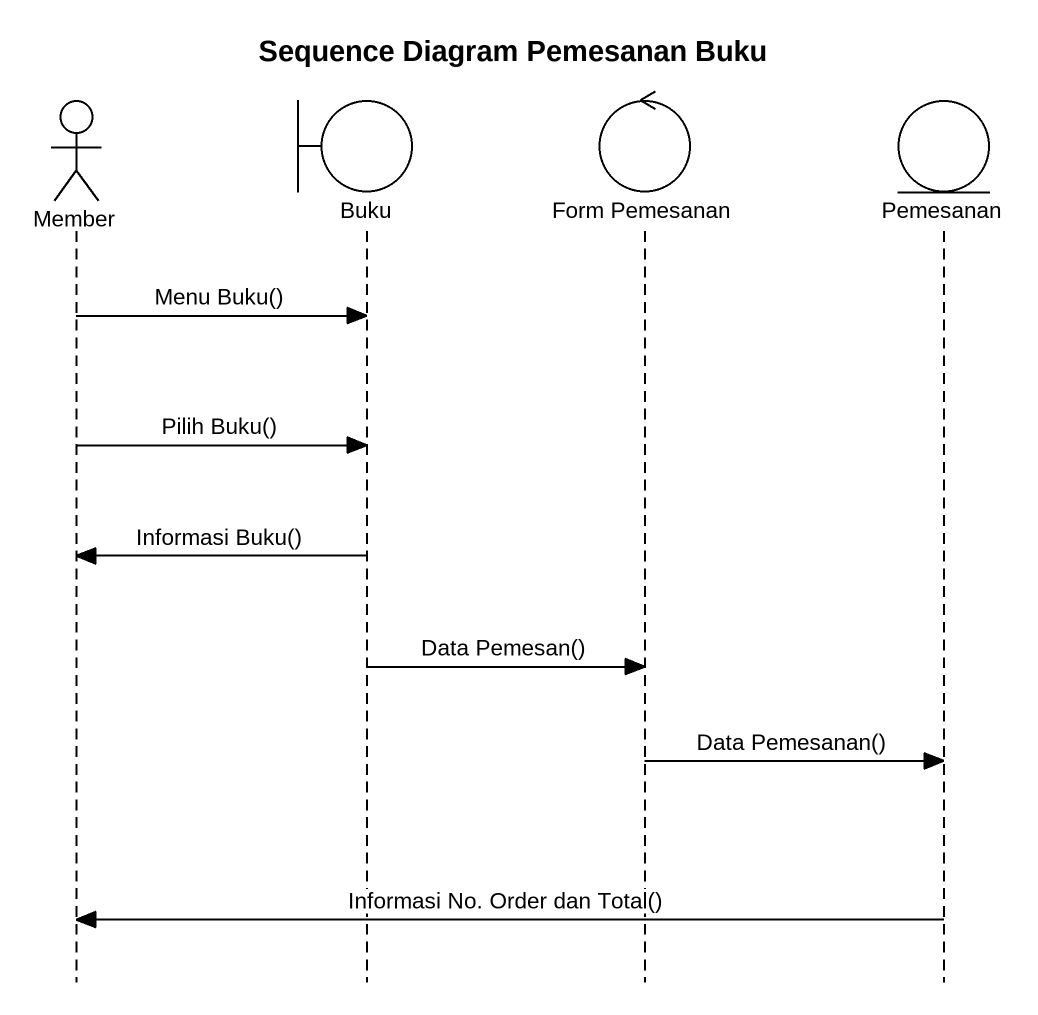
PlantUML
@startuml
title Sequence Diagram Pemesanan Buku
hide footbox
actor Member
boundary Buku
control "Form Pemesanan" as Form_Pemesanan
entity Pemesanan

Member -> Buku : Menu Buku()
Member -> Buku : Pilih Buku()
Buku -> Member : Informasi Buku()
Buku -> Form_Pemesanan : Data Pemesan()
Form_Pemesanan -> Pemesanan : Data Pemesanan()
Pemesanan -> Member : Informasi No. Order dan Total()
@enduml
